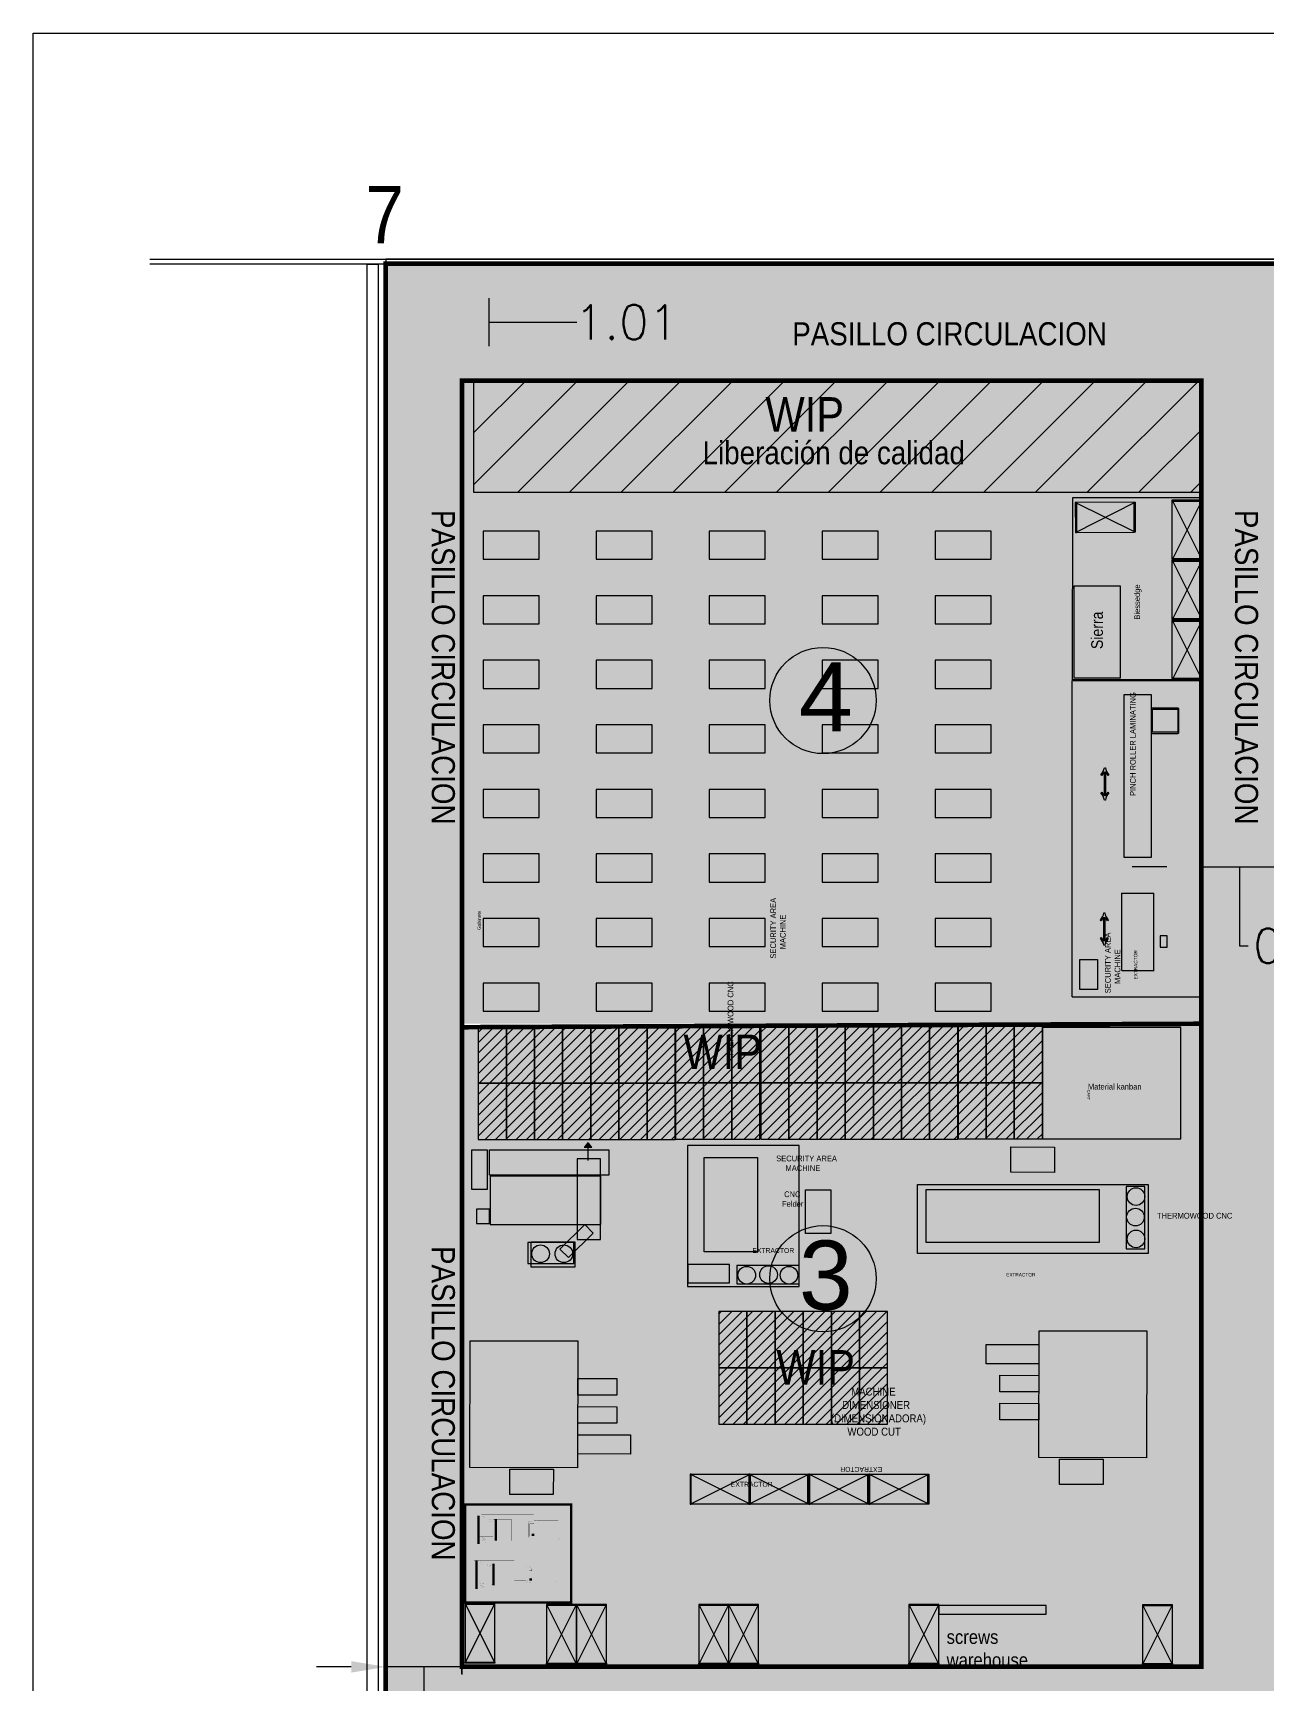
# Model space of a CAD drawing. Header units: millimetres. Extents: x 28 to 201, y 462 to 575.
# Drawn here: x 28.4 to 82, y 503.8 to 575.5 of the extents above; entities that cross this region are included whole.
import ezdxf

# ---------------------------------------------------------------- set-up
doc = ezdxf.new("R2010")
doc.units = ezdxf.units.MM
for name, color, linetype in [('1- muro de carga', 5, 'Continuous'), ('8 hatch 2', 104, 'Continuous'), ('8 hatch pasillo', 104, 'Continuous'), ('8 text 1', 7, 'Continuous'), ('DIM GENERAL', 1, 'Continuous'), ('LINEA LIMITE DE ZONIFICACION', 2, 'Continuous')]:
    doc.layers.add(name, color=color, linetype=linetype)
doc.styles.get("Standard").update_dxf_attribs({"font": 'arial.ttf'})
doc.styles.add('TEXTO GENERAL', font='tt0009m_.ttf', dxfattribs={"width": 0.9, "height": 1})
doc.styles.add('TEXTOS', font='romans.shx')
doc.dimstyles.new('DIM-75P', dxfattribs={"dimtxt": 0.3, "dimasz": 0.3, "dimexe": 0.0675, "dimexo": 0.0468, "dimgap": 0.0375, "dimtad": 0, "dimtih": 1, "dimtoh": 1, "dimzin": 0, "dimdsep": 46, "dimtxsty": 'TEXTOS', "dimcen": 0.3, "dimclrd": 1, "dimclre": 1, "dimclrt": 2, "dimadec": 0, "dimazin": 0, "dimtfac": 1, "dimtmove": 1, "dimatfit": 3, "dimldrblk": 'flecha', "dimfxl": 0.045, "dimtolj": 1, "dimtzin": 0, "dimlwd": -1, "dimlwe": -1, "dimarcsym": 0})

# ---------------------------------------------------------------- blocks, each defined once
blk = doc.blocks.new('*D42')
at = {"layer": 'Defpoints', "color": 0, "ltscale": 0.01, "transparency": 16777216}
for p in [(47.021, 505.234), (43.721, 504.909), (43.721, 504.591)]:
    blk.add_point(p, dxfattribs=at)
at = {"layer": 'DIM GENERAL', "color": 1, "ltscale": 0.01, "transparency": 16777216}
for p, q in [((42.221, 504.591), (40.721, 504.591)), ((43.721, 504.675), (43.721, 504.254)), ((47.021, 504.591), (43.721, 504.591)), ((47.021, 504.591), (43.721, 504.591)), ((45.371, 504.591), (45.371, 501.16)), ((47.021, 505), (47.021, 504.254)), ((48.521, 504.591), (50.021, 504.591)), ((45.371, 501.16), (45.746, 501.16))]:
    blk.add_line(p, q, dxfattribs=at)
for points in [[(42.221, 504.841), (42.221, 504.341), (43.721, 504.591)], [(48.521, 504.841), (48.521, 504.341), (47.021, 504.591)]]:
    blk.add_solid(points, dxfattribs=at)
at = {"layer": 'DIM GENERAL', "color": 2, "ltscale": 0.01, "transparency": 16777216, "insert": (48.219, 501.16), "char_height": 1.5, "attachment_point": 5, "style": 'TEXTOS'}
blk.add_mtext('\\A1;0.66', dxfattribs=at)
blk = doc.blocks.new('flecha')
at = {"ltscale": 6}
for points in [[(-0.021, 0.03), (-0.106, 0.13), (-0.124, 0.055), (-0.124, 0.212)], [(-0.021, -0.03), (-0.106, -0.13), (-0.124, -0.055), (-0.124, -0.212)]]:
    blk.add_hatch(color=256, dxfattribs=at).paths.add_polyline_path(points)
for p, q in [((0.009, -0.017), (-0.137, 0.242)), ((0.009, 0.017), (-0.137, -0.242)), ((-0.127, 0.244), (-0.127, 0.025)), ((-0.127, 0.025), (-0.104, 0.122)), ((0, 0), (-0.104, 0.122)), ((0, 0), (-0.104, -0.122)), ((-0.127, -0.025), (-0.127, -0.244)), ((-0.127, -0.025), (-0.104, -0.122))]:
    blk.add_line(p, q, dxfattribs=at)
for points in [[(-0.021, 0.03), (-0.106, 0.13), (-0.124, 0.055), (-0.124, 0.212)], [(-0.021, -0.03), (-0.106, -0.13), (-0.124, -0.055), (-0.124, -0.212)]]:
    blk.add_lwpolyline(points, close=True, dxfattribs=at)
blk = doc.blocks.new('*D44')
at = {"layer": 'Defpoints', "color": 0, "ltscale": 0.01, "transparency": 16777216}
for p in [(47.021, 565.447), (48.202, 565.447), (47.021, 560.373)]:
    blk.add_point(p, dxfattribs=at)
at = {"layer": 'LINEA LIMITE DE ZONIFICACION', "color": 1, "ltscale": 0.01, "transparency": 16777216}
for p, q in [((47.255, 565.447), (48.539, 565.447)), ((48.202, 561.873), (48.202, 563.947)), ((48.202, 562.91), (51.633, 562.91)), ((51.633, 562.91), (52.008, 562.91)), ((47.255, 560.373), (48.539, 560.373))]:
    blk.add_line(p, q, dxfattribs=at)
for points in [[(47.952, 563.947), (48.452, 563.947), (48.202, 565.447)], [(47.952, 561.873), (48.452, 561.873), (48.202, 560.373)]]:
    blk.add_solid(points, dxfattribs=at)
at = {"layer": 'LINEA LIMITE DE ZONIFICACION', "color": 2, "ltscale": 0.01, "transparency": 16777216, "insert": (54.16, 562.91), "char_height": 1.5, "attachment_point": 5, "style": 'TEXTOS'}
blk.add_mtext('\\A1;1.01', dxfattribs=at)
blk = doc.blocks.new('*D45')
at = {"layer": 'Defpoints', "color": 0, "ltscale": 0.01, "transparency": 16777216}
for p in [(79.09, 539.968), (82.39, 539.968), (82.39, 539.296)]:
    blk.add_point(p, dxfattribs=at)
at = {"layer": 'LINEA LIMITE DE ZONIFICACION', "color": 1, "ltscale": 0.01, "transparency": 16777216}
for p, q in [((79.09, 539.734), (79.09, 538.959)), ((82.39, 539.734), (82.39, 538.959)), ((77.59, 539.296), (76.09, 539.296)), ((79.09, 539.296), (82.39, 539.296)), ((79.09, 539.296), (82.39, 539.296)), ((80.74, 539.296), (80.74, 535.865)), ((83.89, 539.296), (85.39, 539.296)), ((80.74, 535.865), (81.115, 535.865))]:
    blk.add_line(p, q, dxfattribs=at)
for points in [[(77.59, 539.546), (77.59, 539.046), (79.09, 539.296)], [(83.89, 539.546), (83.89, 539.046), (82.39, 539.296)]]:
    blk.add_solid(points, dxfattribs=at)
at = {"layer": 'LINEA LIMITE DE ZONIFICACION', "color": 2, "ltscale": 0.01, "transparency": 16777216, "insert": (83.588, 535.865), "char_height": 1.5, "attachment_point": 5, "style": 'TEXTOS'}
blk.add_mtext('\\A1;0.66', dxfattribs=at)
blk = doc.blocks.new('ARRAY BASE$0$Rack madera')
for p, q in [((0.002, 0.002), (0.002, 1.302)), ((0.002, 1.302), (0.052, 1.302)), ((2.602, 1.302), (0.002, 0.002)), ((0.002, 1.302), (2.602, 0.002)), ((2.552, 1.302), (0.052, 1.302)), ((0.052, 1.302), (0.052, 0.002)), ((2.552, 0.002), (2.552, 1.302)), ((2.602, 1.302), (2.552, 1.302)), ((2.602, 0.002), (2.602, 1.302)), ((0.052, 0.002), (0.002, 0.002)), ((0.052, 0.002), (2.552, 0.002)), ((2.552, 0.002), (2.602, 0.002))]:
    blk.add_line(p, q)
blk = doc.blocks.new('ARRAY BASE$0$MONTACARGA 1')
at = {"lineweight": 100}
for points in [[(9780.205, 92.589, 0.00187, 0.00187, 0), (9780.205, 91.777, 0.00187, 0.00187, 0), (9780.306, 91.777, 0.00187, 0.00187, 0), (9780.306, 92.589, 0.00187, 0.00187, 0), (9779.265, 92.589, 0.00187, 0.00187, 0.414), (9779.217, 92.542, 0.00187, 0.00187, 0.414), (9779.265, 92.494, 0.00187, 0.00187, 0), (9780.205, 92.494, 0, 0, 0)], [(9780.411, 92.445, 0.00187, 0.00187, 0), (9780.308, 92.445, 0.00187, 0.00187, 0), (9780.308, 92.347, 0.00187, 0.00187, 0), (9780.411, 92.347, 0, 0, 0)], [(9780.411, 91.921, 0.00187, 0.00187, 0), (9780.411, 92.445, 0.00187, 0.00187, 0), (9780.492, 92.445, 0.00187, 0.00187, 0), (9780.492, 91.921, 0.00187, 0.00187, 0), (9780.308, 91.921, 0.00187, 0.00187, 0), (9780.308, 92.018, 0.00187, 0.00187, 0), (9780.411, 92.018, 0, 0, 0)], [(9781.277, 92.577, 0.00187, 0.00187, 0), (9781.063, 92.577, 0.00187, 0.00187, 0), (9781.063, 92.627, 0.00187, 0.00187, 0), (9781.277, 92.627, 0, 0, 0), (9781.277, 91.738, 0, 0, 0)], [(9781.277, 91.788, 0.00187, 0.00187, 0), (9781.063, 91.788, 0.00187, 0.00187, 0), (9781.063, 91.738, 0.00187, 0.00187, 0), (9781.953, 91.738, 0.00187, 0.00187, 0), (9781.953, 92.627, 0.00187, 0.00187, 0), (9781.277, 92.627, 0, 0, 0)]]:
    blk.add_lwpolyline(points, format="xyseb", dxfattribs=at)
at = {"lineweight": 100, "const_width": 0.00187}
for points in [[(9780.28, 92.589), (9780.28, 91.777)], [(9782.598, 92.797), (9782.598, 92.835), (9780.327, 92.835), (9780.327, 92.535), (9781.063, 92.535)], [(9780.564, 92.452), (9781.063, 92.452)], [(9781.033, 92.449), (9781.033, 91.917)], [(9782.714, 92.486), (9782.091, 92.486), (9782.091, 91.88), (9782.714, 91.88)], [(9780.411, 91.97), (9780.308, 91.97)], [(9782.598, 91.57), (9782.598, 91.532), (9780.327, 91.532), (9780.327, 91.832), (9781.063, 91.832)], [(9780.564, 91.916), (9781.063, 91.916)], [(9782.149, 91.842), (9782.437, 91.842), (9782.437, 91.721), (9782.149, 91.721)]]:
    blk.add_lwpolyline(points, dxfattribs=at)
for points in [[(9780.331, 91.922), (9780.335, 91.879, 0.134), (9780.447, 91.832), (9780.54, 91.836, 0.259), (9780.564, 91.869), (9780.564, 92.502, 0.388), (9780.527, 92.535, 0.001), (9780.447, 92.535, 0.071), (9780.415, 92.531, 0.105), (9780.331, 92.485), (9780.331, 92.445)], [(9781.968, 92.626), (9782.042, 92.626, -0.413), (9782.065, 92.599, -0.362), (9782.042, 92.58), (9781.968, 92.58)], [(9780.203, 91.871), (9779.262, 91.871, 0.414214), (9779.215, 91.824, 0.414), (9779.262, 91.777), (9780.203, 91.777)], [(9781.968, 91.785), (9782.042, 91.785, -0.412), (9782.065, 91.757, -0.362), (9782.042, 91.738), (9781.968, 91.738)], [(9782.145, 91.838, 0.256), (9782.114, 91.777, 0.256), (9782.149, 91.723)], [(9782.222, 91.728, 0.233), (9782.248, 91.785, 0.238), (9782.218, 91.837)]]:
    blk.add_lwpolyline(points, format="xyb", dxfattribs=at)
for points in [[(9780.511, 92.452, 0.413), (9780.533, 92.474, 0.415), (9780.511, 92.495, 0.414), (9780.489, 92.474, 0.414)], [(9782.512, 92.491, 0.325), (9782.57, 92.571, 0.414), (9782.486, 92.655, 0.414), (9782.402, 92.571, 0.414)], [(9782.502, 92.541, 0.275), (9782.52, 92.575, 0.381), (9782.482, 92.605, 0.381), (9782.452, 92.567, 0.381)], [(9780.489, 91.894, 0.414), (9780.511, 91.872, 0.414), (9780.533, 91.894, 0.414), (9780.511, 91.915, 0.414)], [(9782.181, 91.73, 0.414), (9782.233, 91.781, 0.414), (9782.181, 91.833, 0.414), (9782.13, 91.781, 0.414)], [(9782.523, 91.614, 0.414), (9782.573, 91.663, 0.414), (9782.523, 91.713, 0.414), (9782.473, 91.663, 0.414)]]:
    blk.add_lwpolyline(points, format="xyb", close=True, dxfattribs=at)
for points in [[(9782.817, 91.57), (9782.817, 92.796), (9781.064, 92.796), (9781.064, 91.57)], [(9782.088, 92.646), (9781.302, 92.646), (9781.302, 91.719), (9782.088, 91.719)], [(9781.777, 92.648), (9781.856, 92.648), (9781.856, 92.797), (9781.777, 92.797)], [(9782.087, 92.749), (9782.351, 92.749), (9782.351, 92.619), (9782.087, 92.619)], [(9782.422, 92.747), (9782.401, 92.705), (9782.354, 92.705), (9782.354, 92.652), (9782.437, 92.652), (9782.486, 92.747)], [(9781.777, 91.569), (9781.856, 91.569), (9781.856, 91.718), (9781.777, 91.718)]]:
    blk.add_lwpolyline(points, close=True, dxfattribs=at)
at = {"lineweight": 100}
for points in [[(9781.969, 91.719), (9781.969, 92.646)], [(9782.714, 92.796), (9782.714, 91.57)], [(9780.411, 92.396), (9780.308, 92.396)]]:
    blk.add_lwpolyline(points, dxfattribs=at)
blk = doc.blocks.new('ARRAY BASE$0$SLIDING DOOR ARROW')
h = blk.add_hatch(color=7)
h.dxf.hatch_style = 1
h.paths.add_polyline_path([(-6.8, 15.6), (-5.3, 14.3, 0.049205), (-1, 20.4), (-1, -20.4, 0.049205), (-5.3, -14.3), (-6.8, -15.6, -0.166738), (-1, -27.6), (1, -27.6, -0.166738), (6.8, -15.6), (5.3, -14.3, 0.049205), (1, -20.4), (1, 20.4, 0.049205), (5.3, 14.3), (6.8, 15.6, -0.166738), (1, 27.6), (-1, 27.6, -0.166738)])
at = {"color": 7}
blk.add_lwpolyline([(-1, 27.6), (1, 27.6, 0.166738), (6.8, 15.6), (5.3, 14.3, -0.049205), (1, 20.4), (1, -20.4, -0.049205), (5.3, -14.3), (6.8, -15.6, 0.166738), (1, -27.6), (-1, -27.6, 0.166738), (-6.8, -15.6), (-5.3, -14.3, -0.049205), (-1, -20.4), (-1, 20.4, -0.049205), (-5.3, 14.3), (-6.8, 15.6, 0.166738)], format="xyb", close=True, dxfattribs=at)
blk = doc.blocks.new('zonas hatch')
at = {"layer": '8 hatch 2', "ltscale": 2, "transparency": 33554483}
h = blk.add_hatch(color=50, dxfattribs=at)
h.dxf.hatch_style = 1
h.paths.add_polyline_path([(3.3, 46.641), (35.369, 46.641), (35.369, 74.531), (3.3, 74.531)])
h = blk.add_hatch(color=160, dxfattribs=at)
h.dxf.hatch_style = 1
h.paths.add_polyline_path([(3.3, 18.751), (35.369, 18.752), (35.369, 46.641), (3.3, 46.491)])
at = {"layer": '8 hatch pasillo', "ltscale": 2, "transparency": 33554483}
h = blk.add_hatch(color=1, dxfattribs=at)
h.dxf.hatch_style = 1
h.paths.add_polyline_path([(60, 79.605), (0, 79.605), (0, 0), (60, 0), (60, 5.099), (50.862, 5.099), (9.6, 5.099), (9.6, 15.452), (50.86, 15.452), (50.862, 18.453), (38.669, 18.453), (38.669, 74.567), (60, 74.567)])
h.paths.add_polyline_path([(35.369, 74.531), (35.369, 18.752), (3.3, 18.752), (3.3, 74.531)], flags=16)
h.paths.add_polyline_path([(6.3, 17.102), (6.3, 5.102), (3.3, 5.102), (3.3, 17.102)], flags=16)
at = {"layer": '8 hatch 2', "ltscale": 2, "const_width": 0.2}
blk.add_lwpolyline([(3.3, 74.531), (35.369, 74.531), (35.369, 18.752), (3.3, 18.752)], close=True, dxfattribs=at)
blk.add_lwpolyline([(3.3, 46.491), (35.369, 46.641)], dxfattribs=at)
at = {"layer": '8 hatch pasillo', "ltscale": 2, "const_width": 0.2}
blk.add_lwpolyline([(50.86, 15.452), (50.862, 18.453), (38.669, 18.453), (38.669, 74.567), (60, 74.567), (60, 79.605), (0, 79.605), (0, 0), (60, 0), (60, 5.099), (9.6, 5.127), (9.6, 15.452)], close=True, dxfattribs=at)
at = {"layer": '8 text 1', "ltscale": 2}
for centre in [(18.96, 60.661), (18.96, 35.582)]:
    blk.add_circle(centre, 2.304, dxfattribs=at)
for s, p in [('4', (17.917, 59.318)), ('3', (17.917, 34.239))]:
    blk.add_text(s, height=3, dxfattribs=at).set_placement(p)

msp = doc.modelspace()

# ---------------------------------------------------------------- hatches: boundary and pattern name
h = msp.add_hatch()
h.set_pattern_fill('ANSI31', color=256, scale=0.1)
h.set_pattern_definition([(45, (-351.0861, 494.0143), (-1.122532, 1.122532), [])])
h.paths.add_polyline_path([(47.521, 555.539), (79.09, 555.539), (79.09, 560.373), (47.521, 560.373)])
h.paths.add_polyline_path([(57.13, 556.183), (67.272, 556.183), (67.272, 558.277), (57.13, 558.277)], flags=24)
h = msp.add_hatch()
h.set_pattern_fill('ANSI31', color=256, scale=0.02)
h.set_pattern_definition([(45, (-335.06947, 495.0431), (-0.2245064, 0.2245064), [])])
h.paths.add_polyline_path([(59.943, 529.915), (58.723, 529.915), (58.723, 527.475), (59.943, 527.475)])
h.paths.add_polyline_path([(58.723, 529.915), (57.503, 529.915), (57.503, 527.475), (58.723, 527.475)])
h.paths.add_polyline_path([(57.503, 529.915), (56.283, 529.915), (56.283, 527.475), (57.503, 527.475)])
h.paths.add_polyline_path([(56.27, 529.904), (55.05, 529.904), (55.05, 527.464), (56.27, 527.464)])
h.paths.add_polyline_path([(55.05, 529.904), (53.83, 529.904), (53.83, 527.464), (55.05, 527.464)])
h.paths.add_polyline_path([(52.61, 529.904), (51.39, 529.904), (51.39, 527.464), (52.61, 527.464)])
h.paths.add_polyline_path([(53.83, 529.904), (52.61, 529.904), (52.61, 527.464), (53.83, 527.464)])
h.paths.add_polyline_path([(50.17, 529.904), (48.95, 529.904), (48.95, 527.464), (50.17, 527.464)])
h.paths.add_polyline_path([(51.39, 529.904), (50.17, 529.904), (50.17, 527.464), (51.39, 527.464)])
h.paths.add_polyline_path([(48.95, 529.904), (47.73, 529.904), (47.73, 527.464), (48.95, 527.464)])
h.paths.add_polyline_path([(50.17, 532.344), (48.95, 532.344), (48.95, 529.904), (50.17, 529.904)])
h.paths.add_polyline_path([(48.95, 532.344), (47.73, 532.344), (47.73, 529.904), (48.95, 529.904)])
h.paths.add_polyline_path([(51.39, 532.344), (50.17, 532.344), (50.17, 529.904), (51.39, 529.904)])
h.paths.add_polyline_path([(52.61, 532.344), (51.39, 532.344), (51.39, 529.904), (52.61, 529.904)])
h.paths.add_polyline_path([(53.83, 532.344), (52.61, 532.344), (52.61, 529.904), (53.83, 529.904)])
h.paths.add_polyline_path([(55.05, 532.344), (53.83, 532.344), (53.83, 529.904), (55.05, 529.904)])
h.paths.add_polyline_path([(56.27, 532.344), (55.05, 532.344), (55.05, 529.904), (56.27, 529.904)])
h.paths.add_polyline_path([(57.503, 532.355), (56.283, 532.355), (56.283, 529.915), (57.503, 529.915)])
h.paths.add_polyline_path([(59.943, 532.355), (58.723, 532.355), (58.723, 529.915), (59.943, 529.915)])
h.paths.add_polyline_path([(58.723, 532.355), (57.503, 532.355), (57.503, 529.915), (58.723, 529.915)])
h = msp.add_hatch()
h.set_pattern_fill('ANSI31', color=256, scale=0.02)
h.set_pattern_definition([(45, (-322.81407, 495.0541), (-0.2245064, 0.2245064), [])])
h.paths.add_polyline_path([(72.198, 529.926), (70.978, 529.926), (70.978, 527.486), (72.198, 527.486)])
h.paths.add_polyline_path([(70.978, 529.926), (69.758, 529.926), (69.758, 527.486), (70.978, 527.486)])
h.paths.add_polyline_path([(69.758, 529.926), (68.538, 529.926), (68.538, 527.486), (69.758, 527.486)])
h.paths.add_polyline_path([(68.526, 529.915), (67.306, 529.915), (67.306, 527.475), (68.526, 527.475)])
h.paths.add_polyline_path([(67.306, 529.915), (66.086, 529.915), (66.086, 527.475), (67.306, 527.475)])
h.paths.add_polyline_path([(64.866, 529.915), (63.646, 529.915), (63.646, 527.475), (64.866, 527.475)])
h.paths.add_polyline_path([(66.086, 529.915), (64.866, 529.915), (64.866, 527.475), (66.086, 527.475)])
h.paths.add_polyline_path([(62.426, 529.915), (61.206, 529.915), (61.206, 527.475), (62.426, 527.475)])
h.paths.add_polyline_path([(63.646, 529.915), (62.426, 529.915), (62.426, 527.475), (63.646, 527.475)])
h.paths.add_polyline_path([(61.206, 529.915), (59.986, 529.915), (59.986, 527.475), (61.206, 527.475)])
h.paths.add_polyline_path([(62.426, 532.355), (61.206, 532.355), (61.206, 529.915), (62.426, 529.915)])
h.paths.add_polyline_path([(61.206, 532.355), (59.986, 532.355), (59.986, 529.915), (61.206, 529.915)])
h.paths.add_polyline_path([(63.646, 532.355), (62.426, 532.355), (62.426, 529.915), (63.646, 529.915)])
h.paths.add_polyline_path([(64.866, 532.355), (63.646, 532.355), (63.646, 529.915), (64.866, 529.915)])
h.paths.add_polyline_path([(66.086, 532.355), (64.866, 532.355), (64.866, 529.915), (66.086, 529.915)])
h.paths.add_polyline_path([(67.306, 532.355), (66.086, 532.355), (66.086, 529.915), (67.306, 529.915)])
h.paths.add_polyline_path([(68.526, 532.355), (67.306, 532.355), (67.306, 529.915), (68.526, 529.915)])
h.paths.add_polyline_path([(69.758, 532.366), (68.538, 532.366), (68.538, 529.926), (69.758, 529.926)])
h.paths.add_polyline_path([(72.198, 532.366), (70.978, 532.366), (70.978, 529.926), (72.198, 529.926)])
h.paths.add_polyline_path([(70.978, 532.366), (69.758, 532.366), (69.758, 529.926), (70.978, 529.926)])
h = msp.add_hatch(color=256)
h.dxf.hatch_style = 1
h.paths.add_polyline_path([(52.306, 527.135), (52.479, 527.135), (52.479, 527.355)])
h.paths.add_polyline_path([(52.479, 527.355), (52.479, 527.135), (52.651, 527.135)])
h = msp.add_hatch()
h.set_pattern_fill('ANSI31', color=256, scale=0.02)
h.set_pattern_definition([(45, (-354.41955, 482.68008), (-0.2245064, 0.2245064), [])])
h.paths.add_polyline_path([(64.264, 519.997), (63.044, 519.997), (63.044, 517.557), (64.264, 517.557)])
h.paths.add_polyline_path([(59.384, 519.997), (58.164, 519.997), (58.164, 517.557), (59.384, 517.557)])
h.paths.add_polyline_path([(60.604, 519.997), (59.384, 519.997), (59.384, 517.557), (60.604, 517.557)])
h.paths.add_polyline_path([(60.604, 517.557), (59.384, 517.557), (59.384, 515.117), (60.604, 515.117)])
h.paths.add_polyline_path([(59.384, 517.557), (58.164, 517.557), (58.164, 515.117), (59.384, 515.117)])
h.paths.add_polyline_path([(63.044, 517.557), (61.824, 517.557), (61.824, 515.117), (63.044, 515.117)])
h.paths.add_polyline_path([(61.824, 517.557), (60.604, 517.557), (60.604, 515.117), (61.824, 515.117)])
h.paths.add_polyline_path([(61.824, 519.997), (60.604, 519.997), (60.604, 517.557), (61.824, 517.557)])
h.paths.add_polyline_path([(63.044, 519.997), (61.824, 519.997), (61.824, 517.557), (63.044, 517.557)])
h.paths.add_polyline_path([(64.264, 517.557), (63.044, 517.557), (63.044, 515.117), (64.264, 515.117)])
h.paths.add_polyline_path([(65.484, 517.557), (64.264, 517.557), (64.264, 515.117), (65.484, 515.117)])
h.paths.add_polyline_path([(65.484, 519.997), (64.264, 519.997), (64.264, 517.557), (65.484, 517.557)])

# ---------------------------------------------------------------- linework, layer by layer
for p, q in [((103.721, 565.645), (43.721, 565.645)), ((73.092, 555.539), (78.593, 555.539)), ((75.619, 538.151), (75.63, 534.799)), ((75.619, 538.151), (77.025, 538.151)), ((77.025, 534.799), (77.025, 538.151)), ((75.644, 534.799), (77.039, 534.799))]:
    msp.add_line(p, q)
for points in [[(42.915, 565.424), (43.389, 565.424), (43.389, 485.481), (42.915, 485.481)], [(43.721, 485.645), (103.721, 485.645), (103.721, 565.645), (43.721, 565.645)], [(47.521, 555.539), (79.09, 555.539), (79.09, 560.373), (47.521, 560.373)], [(50.379, 552.63), (50.379, 553.85), (47.939, 553.85), (47.939, 552.63)], [(55.279, 552.63), (55.279, 553.85), (52.839, 553.85), (52.839, 552.63)], [(60.179, 552.63), (60.179, 553.85), (57.739, 553.85), (57.739, 552.63)], [(65.079, 552.63), (65.079, 553.85), (62.639, 553.85), (62.639, 552.63)], [(69.979, 552.63), (69.979, 553.85), (67.539, 553.85), (67.539, 552.63)], [(50.379, 549.83), (50.379, 551.05), (47.939, 551.05), (47.939, 549.83)], [(55.279, 549.83), (55.279, 551.05), (52.839, 551.05), (52.839, 549.83)], [(60.179, 549.83), (60.179, 551.05), (57.739, 551.05), (57.739, 549.83)], [(65.079, 549.83), (65.079, 551.05), (62.639, 551.05), (62.639, 549.83)], [(69.979, 549.83), (69.979, 551.05), (67.539, 551.05), (67.539, 549.83)], [(73.576, 547.469), (73.576, 551.471), (75.575, 551.471), (75.575, 547.469)], [(50.379, 547.03), (50.379, 548.25), (47.939, 548.25), (47.939, 547.03)], [(55.279, 547.03), (55.279, 548.25), (52.839, 548.25), (52.839, 547.03)], [(60.179, 547.03), (60.179, 548.25), (57.739, 548.25), (57.739, 547.03)], [(65.079, 547.03), (65.079, 548.25), (62.639, 548.25), (62.639, 547.03)], [(69.979, 547.03), (69.979, 548.25), (67.539, 548.25), (67.539, 547.03)], [(76.925, 539.703), (76.925, 546.753), (75.725, 546.753), (75.725, 539.703)], [(76.965, 545.127), (76.965, 546.127), (78.065, 546.127), (78.065, 545.127)], [(50.379, 544.23), (50.379, 545.45), (47.939, 545.45), (47.939, 544.23)], [(55.279, 544.23), (55.279, 545.45), (52.839, 545.45), (52.839, 544.23)], [(60.179, 544.23), (60.179, 545.45), (57.739, 545.45), (57.739, 544.23)], [(65.079, 544.23), (65.079, 545.45), (62.639, 545.45), (62.639, 544.23)], [(69.979, 544.23), (69.979, 545.45), (67.539, 545.45), (67.539, 544.23)], [(50.379, 541.43), (50.379, 542.65), (47.939, 542.65), (47.939, 541.43)], [(55.279, 541.43), (55.279, 542.65), (52.839, 542.65), (52.839, 541.43)], [(60.179, 541.43), (60.179, 542.65), (57.739, 542.65), (57.739, 541.43)], [(65.079, 541.43), (65.079, 542.65), (62.639, 542.65), (62.639, 541.43)], [(69.979, 541.43), (69.979, 542.65), (67.539, 542.65), (67.539, 541.43)], [(50.379, 538.63), (50.379, 539.85), (47.939, 539.85), (47.939, 538.63)], [(55.279, 538.63), (55.279, 539.85), (52.839, 539.85), (52.839, 538.63)], [(60.179, 538.63), (60.179, 539.85), (57.739, 539.85), (57.739, 538.63)], [(65.079, 538.63), (65.079, 539.85), (62.639, 539.85), (62.639, 538.63)], [(69.979, 538.63), (69.979, 539.85), (67.539, 539.85), (67.539, 538.63)], [(50.379, 535.83), (50.379, 537.05), (47.939, 537.05), (47.939, 535.83)], [(55.279, 535.83), (55.279, 537.05), (52.839, 537.05), (52.839, 535.83)], [(60.179, 535.83), (60.179, 537.05), (57.739, 537.05), (57.739, 535.83)], [(65.079, 535.83), (65.079, 537.05), (62.639, 537.05), (62.639, 535.83)], [(69.979, 535.83), (69.979, 537.05), (67.539, 537.05), (67.539, 535.83)], [(77.602, 535.806), (77.602, 536.301), (77.302, 536.301), (77.302, 535.806)], [(74.583, 533.976), (73.813, 533.976), (73.813, 535.269), (74.583, 535.269)], [(50.379, 533.03), (50.379, 534.25), (47.939, 534.25), (47.939, 533.03)], [(55.279, 533.03), (55.279, 534.25), (52.839, 534.25), (52.839, 533.03)], [(60.179, 533.03), (60.179, 534.25), (57.739, 534.25), (57.739, 533.03)], [(65.079, 533.03), (65.079, 534.25), (62.639, 534.25), (62.639, 533.03)], [(69.979, 533.03), (69.979, 534.25), (67.539, 534.25), (67.539, 533.03)], [(48.95, 532.344), (47.73, 532.344), (47.73, 529.904), (48.95, 529.904)], [(50.17, 532.344), (48.95, 532.344), (48.95, 529.904), (50.17, 529.904)], [(51.39, 532.344), (50.17, 532.344), (50.17, 529.904), (51.39, 529.904)], [(52.61, 532.344), (51.39, 532.344), (51.39, 529.904), (52.61, 529.904)], [(53.83, 532.344), (52.61, 532.344), (52.61, 529.904), (53.83, 529.904)], [(55.05, 532.344), (53.83, 532.344), (53.83, 529.904), (55.05, 529.904)], [(56.27, 532.344), (55.05, 532.344), (55.05, 529.904), (56.27, 529.904)], [(57.503, 532.355), (56.283, 532.355), (56.283, 529.915), (57.503, 529.915)], [(58.723, 532.355), (57.503, 532.355), (57.503, 529.915), (58.723, 529.915)], [(59.943, 532.355), (58.723, 532.355), (58.723, 529.915), (59.943, 529.915)], [(61.206, 532.355), (59.986, 532.355), (59.986, 529.915), (61.206, 529.915)], [(62.426, 532.355), (61.206, 532.355), (61.206, 529.915), (62.426, 529.915)], [(63.646, 532.355), (62.426, 532.355), (62.426, 529.915), (63.646, 529.915)], [(64.866, 532.355), (63.646, 532.355), (63.646, 529.915), (64.866, 529.915)], [(66.086, 532.355), (64.866, 532.355), (64.866, 529.915), (66.086, 529.915)], [(67.306, 532.355), (66.086, 532.355), (66.086, 529.915), (67.306, 529.915)], [(68.526, 532.355), (67.306, 532.355), (67.306, 529.915), (68.526, 529.915)], [(69.758, 532.366), (68.538, 532.366), (68.538, 529.926), (69.758, 529.926)], [(70.978, 532.366), (69.758, 532.366), (69.758, 529.926), (70.978, 529.926)], [(72.198, 532.366), (70.978, 532.366), (70.978, 529.926), (72.198, 529.926)], [(72.198, 527.486), (78.198, 527.486), (78.198, 532.326), (72.198, 532.326)], [(48.95, 529.904), (47.73, 529.904), (47.73, 527.464), (48.95, 527.464)], [(50.17, 529.904), (48.95, 529.904), (48.95, 527.464), (50.17, 527.464)], [(51.39, 529.904), (50.17, 529.904), (50.17, 527.464), (51.39, 527.464)], [(52.61, 529.904), (51.39, 529.904), (51.39, 527.464), (52.61, 527.464)], [(53.83, 529.904), (52.61, 529.904), (52.61, 527.464), (53.83, 527.464)], [(55.05, 529.904), (53.83, 529.904), (53.83, 527.464), (55.05, 527.464)], [(56.27, 529.904), (55.05, 529.904), (55.05, 527.464), (56.27, 527.464)], [(57.503, 529.915), (56.283, 529.915), (56.283, 527.475), (57.503, 527.475)], [(58.723, 529.915), (57.503, 529.915), (57.503, 527.475), (58.723, 527.475)], [(59.943, 529.915), (58.723, 529.915), (58.723, 527.475), (59.943, 527.475)], [(61.206, 529.915), (59.986, 529.915), (59.986, 527.475), (61.206, 527.475)], [(62.426, 529.915), (61.206, 529.915), (61.206, 527.475), (62.426, 527.475)], [(63.646, 529.915), (62.426, 529.915), (62.426, 527.475), (63.646, 527.475)], [(64.866, 529.915), (63.646, 529.915), (63.646, 527.475), (64.866, 527.475)], [(66.086, 529.915), (64.866, 529.915), (64.866, 527.475), (66.086, 527.475)], [(67.306, 529.915), (66.086, 529.915), (66.086, 527.475), (67.306, 527.475)], [(68.526, 529.915), (67.306, 529.915), (67.306, 527.475), (68.526, 527.475)], [(69.758, 529.926), (68.538, 529.926), (68.538, 527.486), (69.758, 527.486)], [(70.978, 529.926), (69.758, 529.926), (69.758, 527.486), (70.978, 527.486)], [(72.198, 529.926), (70.978, 529.926), (70.978, 527.486), (72.198, 527.486)], [(48.138, 525.306), (48.138, 527.006), (47.438, 527.006), (47.438, 525.306)], [(48.216, 527.021), (53.398, 527.021), (53.398, 525.917), (48.216, 525.917)], [(52.027, 526.628), (52.027, 523.128), (53.027, 523.128), (53.027, 526.628)], [(56.798, 527.198), (56.798, 521.091), (61.652, 521.091), (61.652, 527.198)], [(59.839, 522.591), (57.528, 522.591), (57.528, 526.68), (59.839, 526.68)], [(72.722, 526.038), (70.832, 526.042), (70.834, 527.141), (72.724, 527.137)], [(53.053, 523.777), (53.053, 525.877), (48.253, 525.877), (48.253, 523.777)], [(61.924, 523.393), (61.928, 525.283), (63.027, 525.281), (63.023, 523.391)], [(76.777, 522.514), (66.777, 522.514), (66.777, 525.514), (76.777, 525.514)], [(67.162, 522.989), (67.162, 525.3), (74.662, 525.3), (74.662, 522.989)], [(76.635, 522.726), (76.635, 525.426), (75.835, 525.426), (75.835, 522.726)], [(48.22, 524.447), (47.649, 524.447), (47.649, 523.814), (48.22, 523.814)], [(52.715, 523.402), (52.348, 523.774), (51.271, 522.713), (51.638, 522.341)], [(51.92, 521.925), (50.03, 521.929), (50.032, 523.028), (51.922, 523.024)], [(51.881, 522.99), (49.881, 522.99), (49.881, 522.09), (51.881, 522.09)], [(56.824, 521.242), (58.624, 521.242), (58.624, 522.042), (56.824, 522.042)], [(58.948, 521.199), (61.648, 521.199), (61.648, 521.999), (58.948, 521.999)], [(59.384, 519.997), (58.164, 519.997), (58.164, 517.557), (59.384, 517.557)], [(60.604, 519.997), (59.384, 519.997), (59.384, 517.557), (60.604, 517.557)], [(61.824, 519.997), (60.604, 519.997), (60.604, 517.557), (61.824, 517.557)], [(63.044, 519.997), (61.824, 519.997), (61.824, 517.557), (63.044, 517.557)], [(64.264, 519.997), (63.044, 519.997), (63.044, 517.557), (64.264, 517.557)], [(65.484, 519.997), (64.264, 519.997), (64.264, 517.557), (65.484, 517.557)], [(47.375, 518.738), (52.049, 518.728), (52.038, 513.224), (47.364, 513.234)], [(76.711, 513.658), (72.037, 513.668), (72.049, 519.172), (76.723, 519.162)], [(72.042, 517.735), (69.752, 517.74), (69.753, 518.577), (72.043, 518.572)], [(59.384, 517.557), (58.164, 517.557), (58.164, 515.117), (59.384, 515.117)], [(60.604, 517.557), (59.384, 517.557), (59.384, 515.117), (60.604, 515.117)], [(61.824, 517.557), (60.604, 517.557), (60.604, 515.117), (61.824, 515.117)], [(63.044, 517.557), (61.824, 517.557), (61.824, 515.117), (63.044, 515.117)], [(64.264, 517.557), (63.044, 517.557), (63.044, 515.117), (64.264, 515.117)], [(65.484, 517.557), (64.264, 517.557), (64.264, 515.117), (65.484, 515.117)], [(52.05, 517.097), (53.739, 517.094), (53.738, 516.376), (52.049, 516.379)], [(72.039, 516.517), (70.35, 516.521), (70.352, 517.239), (72.041, 517.235)], [(52.048, 515.879), (53.737, 515.876), (53.735, 515.158), (52.046, 515.161)], [(72.037, 515.299), (70.348, 515.303), (70.349, 516.021), (72.038, 516.017)], [(52.045, 514.661), (54.335, 514.657), (54.334, 513.82), (52.044, 513.824)], [(50.985, 512.066), (49.095, 512.07), (49.097, 513.169), (50.987, 513.165)], [(72.944, 513.599), (74.834, 513.596), (74.832, 512.497), (72.942, 512.5)], [(72.356, 507.247), (67.708, 507.247), (67.708, 506.87), (72.356, 506.87)]]:
    msp.add_lwpolyline(points, close=True)
for points in [[(43.721, 565.645), (123.721, 565.645)], [(48.721, 565.645), (48.721, 565.645), (43.721, 565.645), (43.721, 485.645)], [(47.021, 504.294), (47.021, 560.373)], [(79.09, 560.372), (79.09, 504.594), (47.021, 504.594), (47.021, 560.373)], [(79.122, 555.304), (79.122, 547.401), (73.497, 547.401), (73.509, 555.304), (79.122, 555.309)], [(73.48, 533.658), (79.093, 533.658), (79.081, 547.34), (73.468, 547.351), (73.468, 533.646)]]:
    msp.add_lwpolyline(points)
msp.add_lwpolyline([(78.065, 546.177), (76.965, 546.177, 0.414214), (76.915, 546.127), (76.915, 545.127, 0.414214), (76.965, 545.077), (78.065, 545.077, 0.414214), (78.115, 545.127), (78.115, 546.127, 0.414214)], format="xyb", close=True)
for points, const_width in [([(52.488, 527.336), (52.488, 526.543)], 0.0499), ([(52.488, 526.543), (52.488, 527.336)], 0.0499), ([(52.66, 527.116), (52.488, 527.336)], 0.0499), ([(52.315, 527.116), (52.66, 527.116)], 0.0499), ([(51.763, 507.389), (47.157, 507.389), (47.157, 511.628), (51.763, 511.628), (51.763, 507.389)], 0.1)]:
    msp.add_lwpolyline(points, dxfattribs=dict(const_width=const_width))
for centre in [(76.255, 524.985), (76.232, 524.099), (76.255, 523.151), (50.432, 522.506), (51.444, 522.506), (59.374, 521.579), (60.321, 521.602), (61.207, 521.579)]:
    msp.add_circle(centre, 0.383)
at = {"layer": '1- muro de carga', "ltscale": 2}
msp.add_lwpolyline([(28.424, 575.453), (200.646, 575.453), (200.646, 461.741), (28.424, 461.741)], close=True, dxfattribs=at)
at = {"layer": '1- muro de carga', "lineweight": 25}
for points in [[(33.486, 565.645), (123.721, 565.645), (145.206, 485.645), (33.486, 485.645)], [(33.486, 565.447), (123.561, 565.447), (144.945, 485.842), (33.486, 485.842)]]:
    msp.add_lwpolyline(points, dxfattribs=at)

# ---------------------------------------------------------------- block references
at = {"color": 1}
msp.add_blockref('zonas hatch', (43.721, 485.842), dxfattribs=at)
for name, p, rotation in [('ARRAY BASE$0$Rack madera', (76.221, 555.102), 180.2983981289786), ('ARRAY BASE$0$MONTACARGA 1', (9830.46, 602.716), 180), ('ARRAY BASE$0$MONTACARGA 1', (9830.362, 600.774), 180), ('ARRAY BASE$0$Rack madera', (48.459, 504.744), 90), ('ARRAY BASE$0$Rack madera', (51.994, 504.694), 90), ('ARRAY BASE$0$Rack madera', (53.294, 504.694), 90), ('ARRAY BASE$0$Rack madera', (58.594, 504.694), 90), ('ARRAY BASE$0$Rack madera', (59.888, 504.694), 90), ('ARRAY BASE$0$Rack madera', (67.708, 504.695), 90), ('ARRAY BASE$0$Rack madera', (77.839, 504.681), 90)]:
    msp.add_blockref(name, p, dxfattribs=dict(rotation=rotation))
at = {"xscale": -1}
for p, rotation in [((77.82, 552.599), 270), ((77.82, 549.999), 270), ((77.82, 547.399), 270), ((56.914, 512.949), 180), ((59.464, 512.949), 180), ((62.064, 512.949), 180), ((64.664, 512.949), 180)]:
    msp.add_blockref('ARRAY BASE$0$Rack madera', p, dxfattribs=dict(at, rotation=rotation))
at = {"xscale": 0.02540000001870166, "yscale": 0.02540000001870166, "zscale": 0.02540000001870166}
for p in [(74.909, 542.889), (74.882, 536.588)]:
    msp.add_blockref('ARRAY BASE$0$SLIDING DOOR ARROW', p, dxfattribs=at)

# ---------------------------------------------------------------- texts
at = {"style": 'TEXTO GENERAL', "width": 0.9}
for p in [(60.184, 558.16), (60.659, 516.829)]:
    msp.add_text('WIP', height=1.5, dxfattribs=at).set_placement(p)
at = {"attachment_point": 1, "style": 'TEXTO GENERAL'}
for s, width, gutter_width, heights, insert, char_height in [('7', 25.04472, 62.5, [0], (42.836, 568.825), 2.5), ('Liberación de calidad', 110.57633, 62.5, [0], (57.46, 557.75), 1), ('{\\H0.6x;WIP } ', 88.70691, 62.5, [0], (56.63, 532.014), 2.5), ('Material kanban', 18.76231, 0, [9.49], (74.169, 529.882), 0.25), ('\\pi12.507;SECURITY AREA\\P\\pi12.911;MACHINE', 26.90487, 62.5, [0], (48.144, 526.765), 0.25), ('\\pi13.213;CNC\\P\\pi13.121;Felder', 26.90487, 62.5, [0], (47.783, 525.214), 0.25), ('\\pi8.1992;THERMOWOOD CNC', 18.76231, 0, [9.49], (68.966, 524.282), 0.25), ('\\pi13.029;EXTRACTOR', 26.90487, 62.5, [0], (57.595, 521.673), 0.15), ('screws warehouse', 3, 62.5, [21.705], (68.042, 506.187), 0.6)]:
    msp.add_mtext_dynamic_manual_height_columns(s, width=width, gutter_width=gutter_width, heights=heights, dxfattribs=dict(at, insert=insert, char_height=char_height))
for s, width, gutter_width, heights, insert, char_height, rotation in [('\\pi8.8144;Biessedge', 18.76231, 0, [9.49], (76.179, 541.196), 0.25, 90), ('{\\C256;\\c0;Sierra}', 13.95293, 12.683, [0], (74.313, 548.733), 0.50733, 90), ('\\pi7.7296;PINCH ROLLER LAMINATING', 18.76231, 0, [9.49], (75.995, 534.632), 0.25, 90), ('\\pi12.507;SECURITY AREA\\P\\pi12.911;MACHINE', 26.90487, 62.5, [0], (60.397, 522.802), 0.25, 90), ('\\pi13.164;Gabinete', 26.90487, 62.5, [0], (47.693, 523.39), 0.15, 90), ('\\pi12.507;SECURITY AREA\\P\\pi12.911;MACHINE', 26.90487, 62.5, [0], (74.909, 521.298), 0.25, 90), ('\\pi13.029;EXTRACTOR', 26.90487, 62.5, [0], (76.161, 521.373), 0.15, 90), ('\\pi8.1992;THERMOWOOD CNC', 18.76231, 0, [9.49], (58.546, 522.856), 0.25, 90), ('\\pi6.2613;CART', 12.82483, 29.792, [0], (74.264, 535.883), 0.11917, 270), ('\\pi10.922;EXTRACTOR', 23.05413, 53.555, [0], (48.696, 522.781), 0.21422, 359.88295), ('\\pi17.923;MACHINE \\P\\pi17.531;DIMENSIONER\\P\\pi17.043;(DIMENSIONADORA)\\P\\pi17.761;WOOD CUT', 37.34748, 86.758, [0], (45.981, 516.74), 0.34703, 359.88295), ('\\pi10.922;EXTRACTOR', 23.05413, 53.555, [0], (76.167, 513.024), 0.21422, 179.88295), ('\\pi10.922;EXTRACTOR', 23.05413, 53.555, [0], (47.762, 512.641), 0.21422, 359.88295)]:
    msp.add_mtext_dynamic_manual_height_columns(s, width=width, gutter_width=gutter_width, heights=heights, dxfattribs=dict(at, insert=insert, char_height=char_height, rotation=rotation))
at = {"layer": 'LINEA LIMITE DE ZONIFICACION', "ltscale": 0.01, "style": 'TEXTO GENERAL', "width": 0.9}
msp.add_text('PASILLO CIRCULACION', height=1, dxfattribs=at).set_placement((61.347, 561.91))
for p in [(45.717, 554.77), (80.55, 554.77), (45.717, 522.844)]:
    msp.add_text('PASILLO CIRCULACION', height=1, rotation=270, dxfattribs=at).set_placement(p)

# ---------------------------------------------------------------- dimensions: what is measured, and where the dimension line sits
at = {"layer": 'DIM GENERAL', "ltscale": 0.01}
dim = msp.add_linear_dim(base=(43.721, 504.591), p1=(47.021, 505.234), p2=(43.721, 504.909), dimstyle='DIM-75P', override={"dimscale": 5, "dimlfac": 0.2}, dxfattribs=at)
dim.commit()
dim.dimension.update_dxf_attribs({"geometry": '*D42', "text_midpoint": (45.933, 501.16)})
at = {"layer": 'LINEA LIMITE DE ZONIFICACION', "ltscale": 0.01}
dim = msp.add_linear_dim(base=(48.202, 565.447), p1=(47.021, 560.373), p2=(47.021, 565.447), angle=90, dimstyle='DIM-75P', override={"dimscale": 5, "dimlfac": 0.2}, dxfattribs=at)
dim.commit()
dim.dimension.update_dxf_attribs({"geometry": '*D44', "text_midpoint": (52.195, 562.91)})
dim = msp.add_linear_dim(base=(82.39, 539.296), p1=(79.09, 539.968), p2=(82.39, 539.968), dimstyle='DIM-75P', override={"dimscale": 5, "dimlfac": 0.2}, dxfattribs=at)
dim.commit()
dim.dimension.update_dxf_attribs({"geometry": '*D45', "text_midpoint": (81.303, 535.865)})

doc.saveas('drawing.dxf')
